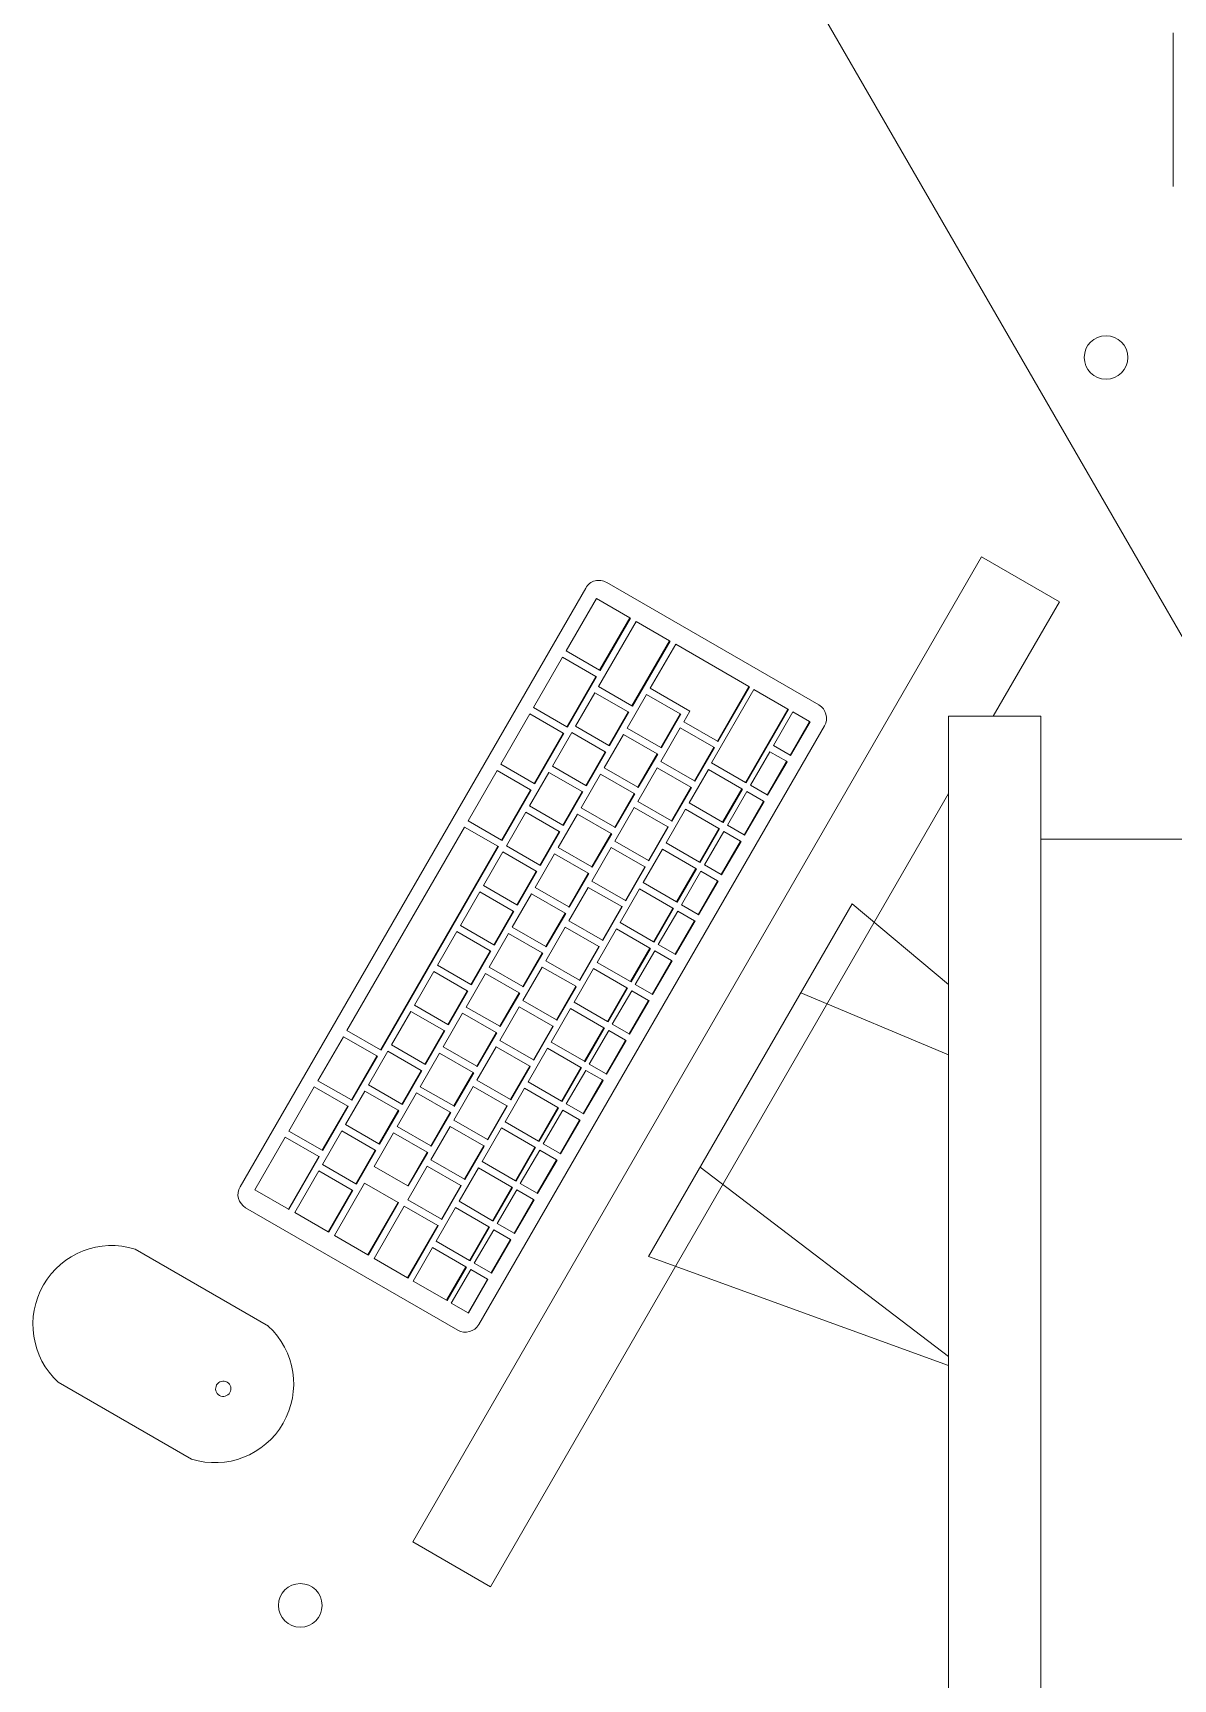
# Model space of a CAD drawing. Header units: millimetres. Extents: x 155927 to 326028, y -36033 to 97293.
# Drawn here: x 176207 to 176678, y 20882 to 21562 of the extents above; entities that cross this region are included whole.
import ezdxf

# ---------------------------------------------------------------- set-up
doc = ezdxf.new("R2010")
doc.units = ezdxf.units.MM
doc.header["$MEASUREMENT"] = 0
for name, color, linetype, lineweight in [('A-GENM', 8, 'CONTINUOUS', 9), ('E-ELEC-EQPM', 8, 'CONTINUOUS', 9), ('I-FURN', 8, 'CONTINUOUS', 9)]:
    doc.layers.add(name, color=color, linetype=linetype, lineweight=lineweight)

msp = doc.modelspace()

# ---------------------------------------------------------------- linework, layer by layer
at = {"layer": 'A-GENM'}
for p, q in [((176678.01, 21561.98), (176678.01, 21498.48)), ((176292.65, 21085.4), (176435.41, 21332.69)), ((176444.09, 21335.01), (176531.7, 21284.43)), ((176439.83, 21328.36), (176427.33, 21306.71)), ((176453.64, 21320.39), (176439.83, 21328.36)), ((176456.21, 21318.91), (176440.71, 21292.06)), ((176441.14, 21298.74), (176453.64, 21320.39)), ((176453.88, 21320.25), (176441.38, 21298.6)), ((176453.64, 21320.39), (176453.88, 21320.25)), ((176470.03, 21310.93), (176456.21, 21318.91)), ((176454.53, 21284.08), (176470.03, 21310.93)), ((176470.27, 21310.79), (176454.77, 21283.94)), ((176470.03, 21310.93), (176470.27, 21310.79)), ((176425.83, 21304.11), (176413.83, 21283.33)), ((176439.64, 21296.14), (176425.83, 21304.11)), ((176427.33, 21306.71), (176441.14, 21298.74)), ((176472.6, 21309.44), (176462.1, 21291.26)), ((176502.81, 21292), (176472.6, 21309.44)), ((176441.14, 21298.74), (176441.38, 21298.6)), ((176427.64, 21275.36), (176439.64, 21296.14)), ((176439.88, 21296), (176427.88, 21275.22)), ((176439.64, 21296.14), (176439.88, 21296)), ((176440.71, 21292.06), (176454.53, 21284.08)), ((176462.1, 21291.26), (176478.49, 21281.79)), ((176504.9, 21290.79), (176487.4, 21260.48)), ((176489.81, 21269.48), (176502.81, 21292)), ((176503.05, 21291.86), (176490.05, 21269.35)), ((176502.81, 21292), (176503.05, 21291.86)), ((176518.97, 21282.67), (176504.9, 21290.79)), ((176413.83, 21283.33), (176427.64, 21275.36)), ((176439.21, 21289.46), (176431.21, 21275.61)), ((176453.03, 21281.48), (176439.21, 21289.46)), ((176460.6, 21288.66), (176452.6, 21274.8)), ((176454.53, 21284.08), (176454.77, 21283.94)), ((176474.42, 21280.68), (176460.6, 21288.66)), ((176412.33, 21280.73), (176400.33, 21259.95)), ((176426.14, 21272.76), (176412.33, 21280.73)), ((176445.03, 21267.63), (176453.03, 21281.48)), ((176453.27, 21281.34), (176445.27, 21267.49)), ((176453.03, 21281.48), (176453.27, 21281.34)), ((176466.42, 21266.82), (176474.42, 21280.68)), ((176474.66, 21280.54), (176466.66, 21266.68)), ((176474.42, 21280.68), (176474.66, 21280.54)), ((176478.49, 21281.79), (176475.99, 21277.46)), ((176475.99, 21277.46), (176489.81, 21269.48)), ((176501.47, 21252.36), (176518.97, 21282.67)), ((176519.21, 21282.54), (176501.71, 21252.23)), ((176520.92, 21281.55), (176512.92, 21267.69)), ((176518.97, 21282.67), (176519.21, 21282.54)), ((176519.83, 21263.7), (176527.83, 21277.56)), ((176528.07, 21277.42), (176520.07, 21263.56)), ((176527.83, 21277.56), (176520.92, 21281.55)), ((176527.83, 21277.56), (176528.07, 21277.42)), ((176534.02, 21275.75), (176391.26, 21028.47)), ((176414.14, 21251.98), (176426.14, 21272.76)), ((176426.38, 21272.62), (176414.38, 21251.84)), ((176429.71, 21273.01), (176421.71, 21259.15)), ((176426.14, 21272.76), (176426.38, 21272.62)), ((176427.64, 21275.36), (176427.88, 21275.22)), ((176443.53, 21265.03), (176429.71, 21273.01)), ((176431.21, 21275.61), (176445.03, 21267.63)), ((176451.1, 21272.21), (176443.1, 21258.35)), ((176464.92, 21264.22), (176451.1, 21272.21)), ((176452.6, 21274.8), (176466.42, 21266.82)), ((176474.49, 21274.87), (176466.49, 21261.01)), ((176488.31, 21266.89), (176474.49, 21274.87)), ((176435.53, 21251.17), (176443.53, 21265.03)), ((176443.77, 21264.89), (176435.77, 21251.03)), ((176443.53, 21265.03), (176443.77, 21264.89)), ((176445.03, 21267.63), (176445.27, 21267.49)), ((176456.92, 21250.37), (176464.92, 21264.22)), ((176465.16, 21264.09), (176457.16, 21250.23)), ((176464.92, 21264.22), (176465.16, 21264.09)), ((176466.42, 21266.82), (176466.66, 21266.68)), ((176480.31, 21253.03), (176488.31, 21266.89)), ((176488.55, 21266.75), (176480.55, 21252.89)), ((176488.31, 21266.89), (176488.55, 21266.75)), ((176489.81, 21269.48), (176490.05, 21269.35)), ((176511.42, 21265.09), (176503.42, 21251.24)), ((176518.33, 21261.1), (176511.42, 21265.09)), ((176512.92, 21267.69), (176519.83, 21263.7)), ((176519.83, 21263.7), (176520.07, 21263.56)), ((176398.83, 21257.35), (176386.83, 21236.56)), ((176412.64, 21249.38), (176398.83, 21257.35)), ((176400.33, 21259.95), (176414.14, 21251.98)), ((176420.21, 21256.55), (176412.21, 21242.7)), ((176434.03, 21248.57), (176420.21, 21256.55)), ((176421.71, 21259.15), (176435.53, 21251.17)), ((176443.1, 21258.35), (176456.92, 21250.37)), ((176464.99, 21258.41), (176456.99, 21244.55)), ((176478.81, 21250.43), (176464.99, 21258.41)), ((176466.49, 21261.01), (176480.31, 21253.03)), ((176486.14, 21257.75), (176478.14, 21243.89)), ((176499.97, 21249.77), (176486.14, 21257.75)), ((176487.4, 21260.48), (176501.47, 21252.36)), ((176510.33, 21247.24), (176518.33, 21261.1)), ((176518.57, 21260.96), (176510.57, 21247.11)), ((176518.33, 21261.1), (176518.57, 21260.96)), ((176400.64, 21228.59), (176412.64, 21249.38)), ((176412.88, 21249.24), (176400.88, 21228.45)), ((176412.64, 21249.38), (176412.88, 21249.24)), ((176414.14, 21251.98), (176414.38, 21251.84)), ((176441.6, 21255.75), (176433.6, 21241.89)), ((176435.53, 21251.17), (176435.77, 21251.03)), ((176455.42, 21247.77), (176441.6, 21255.75)), ((176456.92, 21250.37), (176457.16, 21250.23)), ((176470.81, 21236.57), (176478.81, 21250.43)), ((176479.05, 21250.29), (176471.05, 21236.44)), ((176478.81, 21250.43), (176479.05, 21250.29)), ((176480.31, 21253.03), (176480.55, 21252.89)), ((176491.97, 21235.91), (176499.97, 21249.77)), ((176500.21, 21249.63), (176492.21, 21235.77)), ((176499.97, 21249.77), (176500.21, 21249.63)), ((176501.47, 21252.36), (176501.71, 21252.23)), ((176503.42, 21251.24), (176510.33, 21247.24)), ((176412.21, 21242.7), (176426.03, 21234.72)), ((176426.03, 21234.72), (176434.03, 21248.57)), ((176434.27, 21248.44), (176426.27, 21234.58)), ((176434.03, 21248.57), (176434.27, 21248.44)), ((176447.42, 21233.91), (176455.42, 21247.77)), ((176455.66, 21247.63), (176447.66, 21233.78)), ((176455.42, 21247.77), (176455.66, 21247.63)), ((176456.99, 21244.55), (176470.81, 21236.57)), ((176478.14, 21243.89), (176491.97, 21235.91)), ((176501.92, 21248.64), (176493.92, 21234.78)), ((176500.83, 21230.79), (176508.83, 21244.65)), ((176509.07, 21244.51), (176501.07, 21230.65)), ((176508.83, 21244.65), (176501.92, 21248.64)), ((176508.83, 21244.65), (176509.07, 21244.51)), ((176510.33, 21247.24), (176510.57, 21247.11)), ((176386.83, 21236.56), (176400.64, 21228.59)), ((176410.71, 21240.1), (176402.71, 21226.24)), ((176424.53, 21232.12), (176410.71, 21240.1)), ((176432.1, 21239.3), (176424.1, 21225.44)), ((176445.92, 21231.32), (176432.1, 21239.3)), ((176433.6, 21241.89), (176447.42, 21233.91)), ((176455.49, 21241.96), (176447.49, 21228.1)), ((176469.31, 21233.98), (176455.49, 21241.96)), ((176476.64, 21241.29), (176468.64, 21227.44)), ((176470.81, 21236.57), (176471.05, 21236.44)), ((176490.47, 21233.31), (176476.64, 21241.29)), ((176491.97, 21235.91), (176492.21, 21235.77)), ((176385.33, 21233.96), (176336.83, 21149.96)), ((176399.14, 21225.99), (176385.33, 21233.96)), ((176416.53, 21218.26), (176424.53, 21232.12)), ((176424.77, 21231.98), (176416.77, 21218.12)), ((176424.53, 21232.12), (176424.77, 21231.98)), ((176426.03, 21234.72), (176426.27, 21234.58)), ((176437.92, 21217.46), (176445.92, 21231.32)), ((176446.16, 21231.18), (176438.16, 21217.32)), ((176445.92, 21231.32), (176446.16, 21231.18)), ((176447.42, 21233.91), (176447.66, 21233.78)), ((176461.31, 21220.12), (176469.31, 21233.98)), ((176469.55, 21233.84), (176461.55, 21219.98)), ((176469.31, 21233.98), (176469.55, 21233.84)), ((176482.47, 21219.45), (176490.47, 21233.31)), ((176490.71, 21233.17), (176482.71, 21219.32)), ((176492.42, 21232.18), (176484.42, 21218.33)), ((176490.47, 21233.31), (176490.71, 21233.17)), ((176499.33, 21228.19), (176492.42, 21232.18)), ((176493.92, 21234.78), (176500.83, 21230.79)), ((176500.83, 21230.79), (176501.07, 21230.65)), ((176350.64, 21141.99), (176399.14, 21225.99)), ((176399.38, 21225.86), (176350.88, 21141.85)), ((176401.21, 21223.65), (176393.21, 21209.79)), ((176399.14, 21225.99), (176399.38, 21225.86)), ((176400.64, 21228.59), (176400.88, 21228.45)), ((176415.03, 21215.67), (176401.21, 21223.65)), ((176402.71, 21226.24), (176416.53, 21218.26)), ((176422.6, 21222.84), (176414.6, 21208.99)), ((176436.42, 21214.86), (176422.6, 21222.84)), ((176424.1, 21225.44), (176437.92, 21217.46)), ((176445.99, 21225.5), (176437.99, 21211.65)), ((176459.81, 21217.52), (176445.99, 21225.5)), ((176447.49, 21228.1), (176461.31, 21220.12)), ((176467.14, 21224.84), (176459.14, 21210.98)), ((176480.97, 21216.86), (176467.14, 21224.84)), ((176468.64, 21227.44), (176482.47, 21219.45)), ((176491.33, 21214.34), (176499.33, 21228.19)), ((176499.57, 21228.05), (176491.57, 21214.2)), ((176499.33, 21228.19), (176499.57, 21228.05)), ((176407.03, 21201.81), (176415.03, 21215.67)), ((176415.27, 21215.53), (176407.27, 21201.67)), ((176415.03, 21215.67), (176415.27, 21215.53)), ((176416.53, 21218.26), (176416.77, 21218.12)), ((176437.92, 21217.46), (176438.16, 21217.32)), ((176451.81, 21203.67), (176459.81, 21217.52)), ((176460.05, 21217.38), (176452.05, 21203.53)), ((176459.81, 21217.52), (176460.05, 21217.38)), ((176461.31, 21220.12), (176461.55, 21219.98)), ((176472.97, 21203), (176480.97, 21216.86)), ((176481.21, 21216.72), (176473.21, 21202.86)), ((176482.92, 21215.73), (176474.92, 21201.87)), ((176480.97, 21216.86), (176481.21, 21216.72)), ((176482.47, 21219.45), (176482.71, 21219.32)), ((176489.83, 21211.74), (176482.92, 21215.73)), ((176484.42, 21218.33), (176491.33, 21214.34)), ((176393.21, 21209.79), (176407.03, 21201.81)), ((176414.6, 21208.99), (176428.42, 21201.01)), ((176428.42, 21201.01), (176436.42, 21214.86)), ((176436.49, 21209.05), (176428.49, 21195.19)), ((176436.66, 21214.72), (176428.66, 21200.87)), ((176436.42, 21214.86), (176436.66, 21214.72)), ((176450.31, 21201.07), (176436.49, 21209.05)), ((176437.99, 21211.65), (176451.81, 21203.67)), ((176457.64, 21208.38), (176449.64, 21194.53)), ((176471.47, 21200.4), (176457.64, 21208.38)), ((176459.14, 21210.98), (176472.97, 21203)), ((176481.83, 21197.88), (176489.83, 21211.74)), ((176490.07, 21211.6), (176482.07, 21197.74)), ((176489.83, 21211.74), (176490.07, 21211.6)), ((176491.33, 21214.34), (176491.57, 21214.2)), ((176391.71, 21207.19), (176383.71, 21193.33)), ((176405.53, 21199.21), (176391.71, 21207.19)), ((176413.1, 21206.39), (176405.1, 21192.53)), ((176407.03, 21201.81), (176407.27, 21201.67)), ((176426.92, 21198.41), (176413.1, 21206.39)), ((176451.81, 21203.67), (176452.05, 21203.53)), ((176472.97, 21203), (176473.21, 21202.86)), ((176474.92, 21201.87), (176481.83, 21197.88)), ((176397.53, 21185.35), (176405.53, 21199.21)), ((176405.77, 21199.07), (176397.77, 21185.22)), ((176405.53, 21199.21), (176405.77, 21199.07)), ((176418.92, 21184.55), (176426.92, 21198.41)), ((176427.16, 21198.27), (176419.16, 21184.41)), ((176426.92, 21198.41), (176427.16, 21198.27)), ((176428.42, 21201.01), (176428.66, 21200.87)), ((176428.49, 21195.19), (176442.31, 21187.21)), ((176442.31, 21187.21), (176450.31, 21201.07)), ((176450.55, 21200.93), (176442.55, 21187.07)), ((176450.31, 21201.07), (176450.55, 21200.93)), ((176463.47, 21186.55), (176471.47, 21200.4)), ((176471.71, 21200.26), (176463.71, 21186.41)), ((176473.42, 21199.27), (176465.42, 21185.42)), ((176471.47, 21200.4), (176471.71, 21200.26)), ((176472.33, 21181.43), (176480.33, 21195.28)), ((176480.57, 21195.15), (176472.57, 21181.29)), ((176480.33, 21195.28), (176473.42, 21199.27)), ((176480.33, 21195.28), (176480.57, 21195.15)), ((176481.83, 21197.88), (176482.07, 21197.74)), ((176382.21, 21190.74), (176374.21, 21176.88)), ((176396.03, 21182.76), (176382.21, 21190.74)), ((176383.71, 21193.33), (176397.53, 21185.35)), ((176403.6, 21189.93), (176395.6, 21176.08)), ((176417.42, 21181.95), (176403.6, 21189.93)), ((176405.1, 21192.53), (176418.92, 21184.55)), ((176426.99, 21192.59), (176418.99, 21178.74)), ((176440.81, 21184.61), (176426.99, 21192.59)), ((176448.14, 21191.93), (176440.14, 21178.07)), ((176461.97, 21183.95), (176448.14, 21191.93)), ((176449.64, 21194.53), (176463.47, 21186.55)), ((176388.03, 21168.9), (176396.03, 21182.76)), ((176396.27, 21182.62), (176388.27, 21168.76)), ((176396.03, 21182.76), (176396.27, 21182.62)), ((176397.53, 21185.35), (176397.77, 21185.22)), ((176409.42, 21168.1), (176417.42, 21181.95)), ((176417.66, 21181.81), (176409.66, 21167.96)), ((176417.42, 21181.95), (176417.66, 21181.81)), ((176418.92, 21184.55), (176419.16, 21184.41)), ((176432.81, 21170.76), (176440.81, 21184.61)), ((176441.05, 21184.47), (176433.05, 21170.62)), ((176440.81, 21184.61), (176441.05, 21184.47)), ((176442.31, 21187.21), (176442.55, 21187.07)), ((176453.97, 21170.09), (176461.97, 21183.95)), ((176462.21, 21183.81), (176454.21, 21169.95)), ((176463.92, 21182.82), (176455.92, 21168.96)), ((176461.97, 21183.95), (176462.21, 21183.81)), ((176463.47, 21186.55), (176463.71, 21186.41)), ((176470.83, 21178.83), (176463.92, 21182.82)), ((176465.42, 21185.42), (176472.33, 21181.43)), ((176472.33, 21181.43), (176472.57, 21181.29)), ((176374.21, 21176.88), (176388.03, 21168.9)), ((176395.6, 21176.08), (176409.42, 21168.1)), ((176417.49, 21176.14), (176409.49, 21162.28)), ((176431.31, 21168.16), (176417.49, 21176.14)), ((176418.99, 21178.74), (176432.81, 21170.76)), ((176438.64, 21175.47), (176430.64, 21161.62)), ((176452.47, 21167.49), (176438.64, 21175.47)), ((176440.14, 21178.07), (176453.97, 21170.09)), ((176462.83, 21164.97), (176470.83, 21178.83)), ((176471.07, 21178.69), (176463.07, 21164.83)), ((176470.83, 21178.83), (176471.07, 21178.69)), ((176372.71, 21174.28), (176364.71, 21160.43)), ((176386.53, 21166.3), (176372.71, 21174.28)), ((176394.1, 21173.48), (176386.1, 21159.62)), ((176388.03, 21168.9), (176388.27, 21168.76)), ((176407.92, 21165.5), (176394.1, 21173.48)), ((176409.42, 21168.1), (176409.66, 21167.96)), ((176423.31, 21154.3), (176431.31, 21168.16)), ((176431.55, 21168.02), (176423.55, 21154.16)), ((176431.31, 21168.16), (176431.55, 21168.02)), ((176432.81, 21170.76), (176433.05, 21170.62)), ((176444.47, 21153.64), (176452.47, 21167.49)), ((176452.47, 21167.49), (176452.71, 21167.36)), ((176453.97, 21170.09), (176454.21, 21169.95)), ((176455.92, 21168.96), (176462.83, 21164.97)), ((176378.53, 21152.45), (176386.53, 21166.3)), ((176386.77, 21166.16), (176378.77, 21152.31)), ((176386.53, 21166.3), (176386.77, 21166.16)), ((176399.92, 21151.64), (176407.92, 21165.5)), ((176408.16, 21165.36), (176400.16, 21151.5)), ((176407.92, 21165.5), (176408.16, 21165.36)), ((176409.49, 21162.28), (176423.31, 21154.3)), ((176430.64, 21161.62), (176444.47, 21153.64)), ((176452.71, 21167.36), (176444.71, 21153.5)), ((176454.42, 21166.36), (176446.42, 21152.51)), ((176453.33, 21148.52), (176461.33, 21162.37)), ((176461.57, 21162.24), (176453.57, 21148.38)), ((176461.33, 21162.37), (176454.42, 21166.36)), ((176461.33, 21162.37), (176461.57, 21162.24)), ((176462.83, 21164.97), (176463.07, 21164.83)), ((176363.21, 21157.83), (176355.21, 21143.97)), ((176377.03, 21149.85), (176363.21, 21157.83)), ((176364.71, 21160.43), (176378.53, 21152.45)), ((176384.6, 21157.02), (176376.6, 21143.17)), ((176398.42, 21149.04), (176384.6, 21157.02)), ((176386.1, 21159.62), (176399.92, 21151.64)), ((176407.99, 21159.68), (176399.99, 21145.83)), ((176421.81, 21151.7), (176407.99, 21159.68)), ((176429.14, 21159.02), (176421.14, 21145.16)), ((176423.31, 21154.3), (176423.55, 21154.16)), ((176442.97, 21151.04), (176429.14, 21159.02)), ((176335.33, 21147.36), (176324.83, 21129.18)), ((176349.14, 21139.39), (176335.33, 21147.36)), ((176336.83, 21149.96), (176350.64, 21141.99)), ((176369.03, 21135.99), (176377.03, 21149.85)), ((176377.27, 21149.71), (176369.27, 21135.85)), ((176377.03, 21149.85), (176377.27, 21149.71)), ((176378.53, 21152.45), (176378.77, 21152.31)), ((176390.42, 21135.19), (176398.42, 21149.04)), ((176398.66, 21148.91), (176390.66, 21135.05)), ((176398.42, 21149.04), (176398.66, 21148.91)), ((176399.92, 21151.64), (176400.16, 21151.5)), ((176413.81, 21137.85), (176421.81, 21151.7)), ((176422.05, 21151.57), (176414.05, 21137.71)), ((176421.81, 21151.7), (176422.05, 21151.57)), ((176434.97, 21137.18), (176442.97, 21151.04)), ((176443.21, 21150.9), (176435.21, 21137.04)), ((176444.92, 21149.91), (176436.92, 21136.05)), ((176442.97, 21151.04), (176443.21, 21150.9)), ((176444.47, 21153.64), (176444.71, 21153.5)), ((176451.83, 21145.92), (176444.92, 21149.91)), ((176446.42, 21152.51), (176453.33, 21148.52)), ((176453.33, 21148.52), (176453.57, 21148.38)), ((176353.71, 21141.37), (176345.71, 21127.52)), ((176350.64, 21141.99), (176350.88, 21141.85)), ((176367.53, 21133.39), (176353.71, 21141.37)), ((176355.21, 21143.97), (176369.03, 21135.99)), ((176375.1, 21140.57), (176367.1, 21126.71)), ((176388.92, 21132.59), (176375.1, 21140.57)), ((176376.6, 21143.17), (176390.42, 21135.19)), ((176398.49, 21143.23), (176390.49, 21129.37)), ((176412.31, 21135.25), (176398.49, 21143.23)), ((176399.99, 21145.83), (176413.81, 21137.85)), ((176419.64, 21142.56), (176411.64, 21128.71)), ((176433.47, 21134.58), (176419.64, 21142.56)), ((176421.14, 21145.16), (176434.97, 21137.18)), ((176443.83, 21132.06), (176451.83, 21145.92)), ((176452.07, 21145.78), (176444.07, 21131.93)), ((176451.83, 21145.92), (176452.07, 21145.78)), ((176338.64, 21121.21), (176349.14, 21139.39)), ((176349.38, 21139.25), (176338.88, 21121.07)), ((176349.14, 21139.39), (176349.38, 21139.25)), ((176369.03, 21135.99), (176369.27, 21135.85)), ((176390.42, 21135.19), (176390.66, 21135.05)), ((176404.31, 21121.39), (176412.31, 21135.25)), ((176412.55, 21135.11), (176404.55, 21121.25)), ((176412.31, 21135.25), (176412.55, 21135.11)), ((176413.81, 21137.85), (176414.05, 21137.71)), ((176425.47, 21120.73), (176433.47, 21134.58)), ((176433.71, 21134.45), (176425.71, 21120.59)), ((176433.47, 21134.58), (176433.71, 21134.45)), ((176434.97, 21137.18), (176435.21, 21137.04)), ((176436.92, 21136.05), (176443.83, 21132.06)), ((176324.83, 21129.18), (176338.64, 21121.21)), ((176345.71, 21127.52), (176359.53, 21119.54)), ((176359.53, 21119.54), (176367.53, 21133.39)), ((176367.77, 21133.25), (176359.77, 21119.4)), ((176367.1, 21126.71), (176380.92, 21118.73)), ((176367.53, 21133.39), (176367.77, 21133.25)), ((176380.92, 21118.73), (176388.92, 21132.59)), ((176388.99, 21126.78), (176380.99, 21112.92)), ((176389.16, 21132.45), (176381.16, 21118.59)), ((176388.92, 21132.59), (176389.16, 21132.45)), ((176402.81, 21118.8), (176388.99, 21126.78)), ((176390.49, 21129.37), (176404.31, 21121.39)), ((176411.64, 21128.71), (176425.47, 21120.73)), ((176435.42, 21133.46), (176427.42, 21119.6)), ((176434.33, 21115.61), (176442.33, 21129.47)), ((176442.57, 21129.33), (176434.57, 21115.47)), ((176442.33, 21129.47), (176435.42, 21133.46)), ((176442.33, 21129.47), (176442.57, 21129.33)), ((176443.83, 21132.06), (176444.07, 21131.93)), ((176323.33, 21126.58), (176312.83, 21108.39)), ((176337.14, 21118.61), (176323.33, 21126.58)), ((176344.21, 21124.92), (176336.21, 21111.06)), ((176338.64, 21121.21), (176338.88, 21121.07)), ((176358.03, 21116.94), (176344.21, 21124.92)), ((176365.6, 21124.12), (176357.6, 21110.26)), ((176379.42, 21116.13), (176365.6, 21124.12)), ((176410.14, 21126.11), (176402.14, 21112.25)), ((176404.31, 21121.39), (176404.55, 21121.25)), ((176423.97, 21118.13), (176410.14, 21126.11)), ((176425.47, 21120.73), (176425.71, 21120.59)), ((176326.64, 21100.42), (176337.14, 21118.61)), ((176337.38, 21118.47), (176326.88, 21100.28)), ((176337.14, 21118.61), (176337.38, 21118.47)), ((176350.03, 21103.08), (176358.03, 21116.94)), ((176358.27, 21116.8), (176350.27, 21102.94)), ((176358.03, 21116.94), (176358.27, 21116.8)), ((176359.53, 21119.54), (176359.77, 21119.4)), ((176371.42, 21102.28), (176379.42, 21116.13)), ((176379.66, 21116), (176371.66, 21102.14)), ((176379.42, 21116.13), (176379.66, 21116)), ((176380.92, 21118.73), (176381.16, 21118.59)), ((176394.81, 21104.94), (176402.81, 21118.8)), ((176403.05, 21118.66), (176395.05, 21104.8)), ((176402.81, 21118.8), (176403.05, 21118.66)), ((176415.97, 21104.27), (176423.97, 21118.13)), ((176424.21, 21117.99), (176416.21, 21104.14)), ((176425.92, 21117), (176417.92, 21103.14)), ((176423.97, 21118.13), (176424.21, 21117.99)), ((176432.83, 21113.01), (176425.92, 21117)), ((176427.42, 21119.6), (176434.33, 21115.61)), ((176434.33, 21115.61), (176434.57, 21115.47)), ((176312.83, 21108.39), (176326.64, 21100.42)), ((176334.71, 21108.46), (176326.71, 21094.61)), ((176348.53, 21100.48), (176334.71, 21108.46)), ((176336.21, 21111.06), (176350.03, 21103.08)), ((176356.1, 21107.66), (176348.1, 21093.8)), ((176369.92, 21099.68), (176356.1, 21107.66)), ((176357.6, 21110.26), (176371.42, 21102.28)), ((176379.49, 21110.32), (176371.49, 21096.46)), ((176393.31, 21102.34), (176379.49, 21110.32)), ((176380.99, 21112.92), (176394.81, 21104.94)), ((176400.64, 21109.66), (176392.64, 21095.8)), ((176414.47, 21101.68), (176400.64, 21109.66)), ((176402.14, 21112.25), (176415.97, 21104.27)), ((176424.83, 21099.15), (176432.83, 21113.01)), ((176433.07, 21112.87), (176425.07, 21099.02)), ((176432.83, 21113.01), (176433.07, 21112.87)), ((176311.33, 21105.79), (176298.83, 21084.14)), ((176325.14, 21097.82), (176311.33, 21105.79)), ((176326.64, 21100.42), (176326.88, 21100.28)), ((176340.53, 21086.63), (176348.53, 21100.48)), ((176348.77, 21100.35), (176340.77, 21086.49)), ((176348.53, 21100.48), (176348.77, 21100.35)), ((176350.03, 21103.08), (176350.27, 21102.94)), ((176361.92, 21085.82), (176369.92, 21099.68)), ((176370.16, 21099.54), (176362.16, 21085.69)), ((176369.92, 21099.68), (176370.16, 21099.54)), ((176371.42, 21102.28), (176371.66, 21102.14)), ((176385.31, 21088.48), (176393.31, 21102.34)), ((176393.55, 21102.2), (176385.55, 21088.35)), ((176393.31, 21102.34), (176393.55, 21102.2)), ((176394.81, 21104.94), (176395.05, 21104.8)), ((176406.47, 21087.82), (176414.47, 21101.68)), ((176414.71, 21101.54), (176406.71, 21087.68)), ((176416.42, 21100.55), (176408.42, 21086.69)), ((176414.47, 21101.68), (176414.71, 21101.54)), ((176415.97, 21104.27), (176416.21, 21104.14)), ((176423.33, 21096.56), (176416.42, 21100.55)), ((176417.92, 21103.14), (176424.83, 21099.15)), ((176312.64, 21076.17), (176325.14, 21097.82)), ((176325.38, 21097.68), (176312.88, 21076.03)), ((176325.14, 21097.82), (176325.38, 21097.68)), ((176326.71, 21094.61), (176340.53, 21086.63)), ((176348.1, 21093.8), (176361.92, 21085.82)), ((176369.99, 21093.87), (176361.99, 21080.01)), ((176383.81, 21085.89), (176369.99, 21093.87)), ((176371.49, 21096.46), (176385.31, 21088.48)), ((176391.14, 21093.2), (176383.14, 21079.35)), ((176404.97, 21085.22), (176391.14, 21093.2)), ((176392.64, 21095.8), (176406.47, 21087.82)), ((176415.33, 21082.7), (176423.33, 21096.56)), ((176423.57, 21096.42), (176415.57, 21082.56)), ((176423.33, 21096.56), (176423.57, 21096.42)), ((176424.83, 21099.15), (176425.07, 21099.02)), ((176325.23, 21092), (176315.23, 21074.68)), ((176339.03, 21084.03), (176325.23, 21092)), ((176344.12, 21086.87), (176331.62, 21065.21)), ((176340.53, 21086.63), (176340.77, 21086.49)), ((176357.92, 21078.9), (176344.12, 21086.87)), ((176385.31, 21088.48), (176385.55, 21088.35)), ((176406.47, 21087.82), (176406.71, 21087.68)), ((176408.42, 21086.69), (176415.33, 21082.7)), ((176298.83, 21084.14), (176312.64, 21076.17)), ((176329.03, 21066.71), (176339.03, 21084.03)), ((176339.27, 21083.89), (176329.27, 21066.57)), ((176339.03, 21084.03), (176339.27, 21083.89)), ((176361.92, 21085.82), (176362.16, 21085.69)), ((176361.99, 21080.01), (176375.81, 21072.03)), ((176375.81, 21072.03), (176383.81, 21085.89)), ((176384.05, 21085.75), (176376.05, 21071.89)), ((176383.14, 21079.35), (176396.97, 21071.36)), ((176383.81, 21085.89), (176384.05, 21085.75)), ((176396.97, 21071.36), (176404.97, 21085.22)), ((176405.21, 21085.08), (176397.21, 21071.23)), ((176406.92, 21084.09), (176398.92, 21070.24)), ((176404.97, 21085.22), (176405.21, 21085.08)), ((176405.83, 21066.25), (176413.83, 21080.1)), ((176414.07, 21079.96), (176406.07, 21066.11)), ((176413.83, 21080.1), (176406.92, 21084.09)), ((176413.83, 21080.1), (176414.07, 21079.96)), ((176415.33, 21082.7), (176415.57, 21082.56)), ((176382.58, 21026.15), (176294.97, 21076.73)), ((176312.64, 21076.17), (176312.88, 21076.03)), ((176315.23, 21074.68), (176329.03, 21066.71)), ((176345.42, 21057.24), (176357.92, 21078.9)), ((176358.16, 21078.76), (176345.66, 21057.11)), ((176360.51, 21077.4), (176348.01, 21055.75)), ((176357.92, 21078.9), (176358.16, 21078.76)), ((176374.31, 21069.43), (176360.51, 21077.4)), ((176381.64, 21076.75), (176373.64, 21062.89)), ((176395.47, 21068.77), (176381.64, 21076.75)), ((176329.03, 21066.71), (176329.27, 21066.57)), ((176361.81, 21047.78), (176374.31, 21069.43)), ((176374.55, 21069.29), (176362.05, 21047.64)), ((176374.31, 21069.43), (176374.55, 21069.29)), ((176375.81, 21072.03), (176376.05, 21071.89)), ((176387.47, 21054.91), (176395.47, 21068.77)), ((176395.71, 21068.63), (176387.71, 21054.77)), ((176397.42, 21067.64), (176389.42, 21053.78)), ((176395.47, 21068.77), (176395.71, 21068.63)), ((176396.97, 21071.36), (176397.21, 21071.23)), ((176404.33, 21063.65), (176397.42, 21067.64)), ((176398.92, 21070.24), (176405.83, 21066.25)), ((176405.83, 21066.25), (176406.07, 21066.11)), ((176304.35, 21027.85), (176249.35, 21059.6)), ((176331.62, 21065.21), (176345.42, 21057.24)), ((176372.14, 21060.29), (176364.14, 21046.44)), ((176385.97, 21052.31), (176372.14, 21060.29)), ((176373.64, 21062.89), (176387.47, 21054.91)), ((176396.33, 21049.79), (176404.33, 21063.65)), ((176404.57, 21063.51), (176396.57, 21049.65)), ((176404.33, 21063.65), (176404.57, 21063.51)), ((176345.42, 21057.24), (176345.66, 21057.11)), ((176348.01, 21055.75), (176361.81, 21047.78)), ((176377.97, 21038.46), (176385.97, 21052.31)), ((176386.21, 21052.17), (176378.21, 21038.32)), ((176385.97, 21052.31), (176386.21, 21052.17)), ((176387.47, 21054.91), (176387.71, 21054.77)), ((176389.42, 21053.78), (176396.33, 21049.79)), ((176361.81, 21047.78), (176362.05, 21047.64)), ((176364.14, 21046.44), (176377.97, 21038.46)), ((176387.92, 21051.18), (176379.92, 21037.33)), ((176386.83, 21033.34), (176394.83, 21047.19)), ((176395.07, 21047.05), (176387.07, 21033.2)), ((176394.83, 21047.19), (176387.92, 21051.18)), ((176394.83, 21047.19), (176395.07, 21047.05)), ((176396.33, 21049.79), (176396.57, 21049.65)), ((176377.97, 21038.46), (176378.21, 21038.32)), ((176379.92, 21037.33), (176386.83, 21033.34)), ((176386.83, 21033.34), (176387.07, 21033.2)), ((176217.6, 21004.61), (176272.6, 20972.86))]:
    msp.add_line(p, q, dxfattribs=at)
for centre, radius, start, end in [((176440.91, 21329.51), 6.35, 60, 150), ((176528.53, 21278.93), 6.35, 330, 60), ((176298.15, 21082.23), 6.35, 150, 240), ((176239.66, 21028.53), 32.54, 72.68038, 227.31962), ((176282.28, 21003.93), 32.54, 252.68038, 47.31962), ((176385.76, 21031.65), 6.35, 240, 330), ((176285.74, 21001.93), 3.16, 60, 240), ((176285.74, 21001.93), 3.16, 240, 60)]:
    msp.add_arc(centre, radius, start, end, dxfattribs=at)
at = {"layer": 'E-ELEC-EQPM'}
for p, q in [((176585.28, 21279.75), (176623.38, 21279.75)), ((176585.28, 20479.75), (176585.28, 21279.75)), ((176585.28, 20479.75), (176585.28, 21279.75)), ((176585.28, 21279.75), (176623.38, 21279.75)), ((176623.38, 21279.75), (176623.38, 21228.95)), ((176623.38, 21279.75), (176623.38, 20479.75)), ((176623.38, 21228.95), (176715.28, 21228.95)), ((176623.38, 21228.95), (176715.28, 21228.95))]:
    msp.add_line(p, q, dxfattribs=at)
at = {"layer": 'I-FURN'}
for p, q in [((176910.33, 20916.64), (176355.31, 21877.92)), ((176355.31, 21877.92), (176910.33, 20916.64)), ((176598.92, 21345.59), (176363.97, 20938.64)), ((176631.04, 21327.04), (176598.92, 21345.59)), ((176603.74, 21279.75), (176631.04, 21327.04)), ((176396.09, 20920.1), (176585.28, 21247.78)), ((176461.37, 21056.53), (176545.52, 21202.29)), ((176545.52, 21202.29), (176585.28, 21168.94)), ((176524.23, 21165.41), (176585.28, 21139.86)), ((176482.66, 21093.41), (176585.28, 21015.28)), ((176585.28, 21011.47), (176461.37, 21056.53)), ((176396.09, 20920.1), (176363.97, 20938.64))]:
    msp.add_line(p, q, dxfattribs=at)
for centre, start, end in [((176650.32, 21427.92), 0, 180), ((176650.32, 21427.92), 180, 0), ((176317.55, 20912.46), 0, 180), ((176317.55, 20912.46), 180, 0)]:
    msp.add_arc(centre, 9, start, end, dxfattribs=at)

doc.saveas('drawing.dxf')
